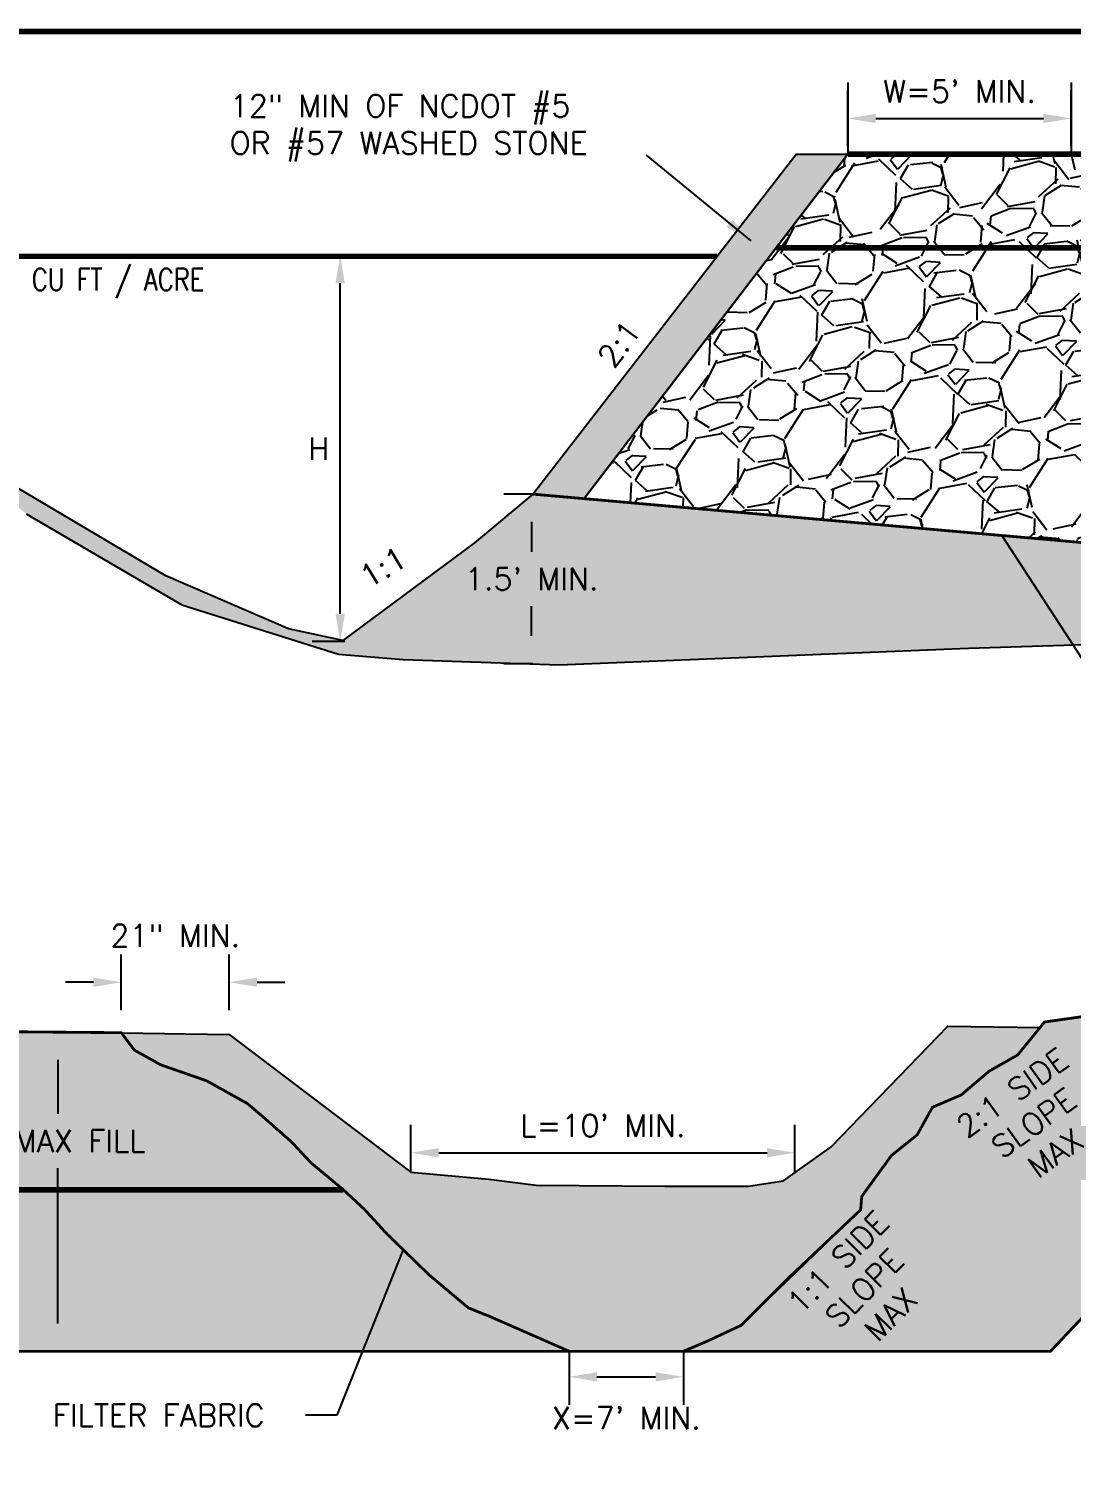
# Model space of a CAD drawing. Header units: feet. Extents: x 0 to 598, y -1 to 8.
# Drawn here: x 4.1 to 7.84, y 2.36 to 7.51 of the extents above; entities that cross this region are included whole.
import ezdxf

# ---------------------------------------------------------------- set-up
doc = ezdxf.new("R2010")
doc.units = ezdxf.units.FT
doc.header["$LTSCALE"] = 0.25
doc.header["$MEASUREMENT"] = 0
doc.linetypes.add('ACAD_ISO02W100', pattern=[15, 12, -3])
doc.layers.get('DEFPOINTS').update_dxf_attribs({"linetype": 'CONTINUOUS'})
doc.layers.add('MECK-DETAIL', color=7, linetype='CONTINUOUS')
doc.styles.add('ROMANS', font='romans.shx', dxfattribs={"height": 0.1})
doc.styles.get("Standard").update_dxf_attribs({"font": 'simplex'})
doc.dimstyles.new('Copy of LAND', dxfattribs={"dimtxt": 0.08, "dimasz": 0.1, "dimexe": 0.1, "dimexo": 0, "dimgap": 0.05000000000000007, "dimtad": 2, "dimtih": 1, "dimtoh": 1, "dimzin": 0, "dimdsep": 46, "dimtxsty": 'Standard', "dimcen": 0, "dimaunit": 1, "dimadec": 0, "dimazin": 0, "dimtfac": 0.09, "dimtofl": 0, "dimtmove": 0, "dimatfit": 3, "dimfxl": 0, "dimtolj": 1, "dimtzin": 0, "dimarcsym": 0})

# ---------------------------------------------------------------- blocks, each defined once
blk = doc.blocks.new('*D26')
at = {"layer": 'DEFPOINTS', "color": 0}
for p in [(5.218066699207156, 6.69556608790087), (5.23478617087892, 6.69556608790087), (5.23478617087892, 5.308574369265296)]:
    blk.add_point(p, dxfattribs=at)
at = {"layer": 'MECK-DETAIL', "color": 0, "lineweight": -2}
for p, q in [((5.23478617087892, 6.69556608790087), (5.118066699207157, 6.69556608790087)), ((5.218066699207156, 5.408574369265295), (5.218066699207156, 6.59556608790087)), ((5.23478617087892, 5.308574369265296), (5.118066699207156, 5.308574369265296))]:
    blk.add_line(p, q, dxfattribs=at)
at = {"layer": 'MECK-DETAIL', "color": 0}
for points in [[(5.20140003254049, 6.59556608790087), (5.234733365873823, 6.59556608790087), (5.218066699207156, 6.69556608790087)], [(5.201400032540489, 5.408574369265295), (5.234733365873822, 5.408574369265295), (5.218066699207156, 5.308574369265296)]]:
    blk.add_solid(points, dxfattribs=at)
at = {"layer": 'MECK-DETAIL', "color": 0, "insert": (5.141400032540488, 6.002070228583084), "char_height": 0.08, "attachment_point": 5}
blk.add_mtext('\\A1;H', dxfattribs=at)
blk = doc.blocks.new('*D29')
at = {"layer": 'DEFPOINTS', "color": 0}
for p in [(7.843716675073892, 7.187651112118866), (7.041963183905864, 7.05947406717029), (7.843716675073892, 7.05947406717029)]:
    blk.add_point(p, dxfattribs=at)
at = {"layer": 'MECK-DETAIL', "color": 0, "lineweight": -2}
for p, q in [((7.041963183905864, 7.087651112118865), (7.041963183905864, 7.287651112118866)), ((7.843716675073892, 7.087651112118865), (7.843716675073892, 7.287651112118866)), ((7.141963183905863, 7.187651112118866), (7.743716675073893, 7.187651112118866))]:
    blk.add_line(p, q, dxfattribs=at)
at = {"layer": 'MECK-DETAIL', "color": 0}
for points in [[(7.141963183905863, 7.204317778785533), (7.141963183905863, 7.170984445452199), (7.041963183905864, 7.187651112118866)], [(7.743716675073893, 7.204317778785533), (7.743716675073893, 7.170984445452199), (7.843716675073892, 7.187651112118866)]]:
    blk.add_solid(points, dxfattribs=at)
at = {"layer": 'MECK-DETAIL', "color": 0, "insert": (7.442839929489878, 7.285270159737913), "char_height": 0.08, "attachment_point": 5}
blk.add_mtext("\\A1;W=5' MIN.", dxfattribs=at)
blk = doc.blocks.new('*D31')
at = {"layer": 'DEFPOINTS', "color": 0}
for p in [(3.940051557686388, 3.906164071600128), (3.923562489162123, 2.760178896828486), (4.203876183619742, 2.760178896828486)]:
    blk.add_point(p, dxfattribs=at)
at = {"layer": 'MECK-DETAIL', "color": 0, "lineweight": -2}
for p, q in [((4.103876183619741, 3.906164071600128), (4.303876183619741, 3.906164071600128)), ((4.203876183619742, 3.806164071600127), (4.203876183619742, 3.612555569269997)), ((4.203876183619742, 2.860178896828486), (4.203876183619742, 3.417317474031902)), ((4.103876183619741, 2.760178896828486), (4.303876183619741, 2.760178896828486))]:
    blk.add_line(p, q, dxfattribs=at)
at = {"layer": 'MECK-DETAIL', "color": 0}
for points in [[(4.187209516953075, 3.806164071600127), (4.220542850286408, 3.806164071600127), (4.203876183619742, 3.906164071600128)], [(4.187209516953075, 2.860178896828486), (4.220542850286408, 2.860178896828486), (4.203876183619742, 2.760178896828486)]]:
    blk.add_solid(points, dxfattribs=at)
at = {"layer": 'MECK-DETAIL', "color": 0, "insert": (4.203876183619741, 3.51493652165095), "char_height": 0.08, "attachment_point": 5}
blk.add_mtext("\\A1;5' MAX FILL", dxfattribs=at)
blk = doc.blocks.new('*D32')
at = {"layer": 'DEFPOINTS', "color": 0}
for p in [(6.851200971689764, 3.473052211184819), (5.472109574450201, 3.403326917919416), (6.851200971689764, 3.402113639700094)]:
    blk.add_point(p, dxfattribs=at)
at = {"layer": 'MECK-DETAIL', "color": 0, "lineweight": -2}
for p, q in [((5.472109574450201, 3.403326917919416), (5.472109574450201, 3.57305221118482)), ((6.851200971689764, 3.402113639700094), (6.851200971689764, 3.57305221118482)), ((5.5721095744502, 3.473052211184819), (6.751200971689764, 3.473052211184819))]:
    blk.add_line(p, q, dxfattribs=at)
at = {"layer": 'MECK-DETAIL', "color": 0}
for points in [[(5.5721095744502, 3.489718877851486), (5.5721095744502, 3.456385544518153), (5.472109574450201, 3.473052211184819)], [(6.751200971689764, 3.489718877851486), (6.751200971689764, 3.456385544518153), (6.851200971689764, 3.473052211184819)]]:
    blk.add_solid(points, dxfattribs=at)
at = {"layer": 'MECK-DETAIL', "color": 0, "insert": (6.161655273069982, 3.570671258803867), "char_height": 0.08, "attachment_point": 5}
blk.add_mtext("\\A1;L=10' MIN.", dxfattribs=at)
blk = doc.blocks.new('*D33')
at = {"layer": 'DEFPOINTS', "color": 0}
for p in [(6.040477513149995, 2.760178896828486), (6.450950416727437, 2.760178896828486), (6.450950416727437, 2.668281781747962)]:
    blk.add_point(p, dxfattribs=at)
at = {"layer": 'MECK-DETAIL', "color": 0, "lineweight": -2}
for p, q in [((6.040477513149995, 2.760178896828486), (6.040477513149995, 2.568281781747962)), ((6.450950416727437, 2.760178896828486), (6.450950416727437, 2.568281781747962)), ((6.140477513149994, 2.668281781747962), (6.350950416727438, 2.668281781747962))]:
    blk.add_line(p, q, dxfattribs=at)
at = {"layer": 'MECK-DETAIL', "color": 0}
for points in [[(6.140477513149994, 2.684948448414629), (6.140477513149994, 2.651615115081296), (6.040477513149995, 2.668281781747962)], [(6.350950416727438, 2.684948448414629), (6.350950416727438, 2.651615115081296), (6.450950416727437, 2.668281781747962)]]:
    blk.add_solid(points, dxfattribs=at)
at = {"layer": 'MECK-DETAIL', "color": 0, "insert": (6.245713964938716, 2.520662734128915), "char_height": 0.08, "attachment_point": 5}
blk.add_mtext("\\A1;X=7' MIN.", dxfattribs=at)
blk = doc.blocks.new('*D34')
at = {"layer": 'DEFPOINTS', "color": 0}
for p in [(4.819595088905999, 4.085283137110123), (4.431971620076638, 3.904166640030171), (4.819595088905999, 3.897672392785969)]:
    blk.add_point(p, dxfattribs=at)
at = {"layer": 'MECK-DETAIL', "color": 0, "lineweight": -2}
for p, q in [((4.431971620076638, 3.985283137110122), (4.431971620076638, 4.185283137110122)), ((4.819595088905999, 3.985283137110122), (4.819595088905999, 4.185283137110122)), ((4.331971620076638, 4.085283137110123), (4.231971620076638, 4.085283137110123)), ((4.919595088905998, 4.085283137110123), (5.019595088905999, 4.085283137110123))]:
    blk.add_line(p, q, dxfattribs=at)
at = {"layer": 'MECK-DETAIL', "color": 0}
for points in [[(4.331971620076638, 4.101949803776789), (4.331971620076638, 4.068616470443456), (4.431971620076638, 4.085283137110123)], [(4.919595088905998, 4.101949803776789), (4.919595088905998, 4.068616470443456), (4.819595088905999, 4.085283137110123)]]:
    blk.add_solid(points, dxfattribs=at)
at = {"layer": 'MECK-DETAIL', "color": 0, "insert": (4.625783354491318, 4.25290218472917), "char_height": 0.08, "attachment_point": 5}
blk.add_mtext('\\A1;21" MIN.', dxfattribs=at)
blk = doc.blocks.new('*D35')
at = {"layer": 'DEFPOINTS', "color": 0}
for p in [(5.909750735371745, 5.838437914416959), (5.905747074148394, 5.22936177576536), (5.909750735371745, 5.22936177576536)]:
    blk.add_point(p, dxfattribs=at)
at = {"layer": 'MECK-DETAIL', "color": 0, "lineweight": -2}
for p, q in [((5.909750735371745, 5.838437914416959), (5.805747074148394, 5.838437914416959)), ((5.905747074148394, 5.738437914416959), (5.905747074148394, 5.631518892710207)), ((5.905747074148394, 5.32936177576536), (5.905747074148394, 5.436280797472112)), ((5.909750735371745, 5.22936177576536), (5.805747074148394, 5.22936177576536))]:
    blk.add_line(p, q, dxfattribs=at)
at = {"layer": 'MECK-DETAIL', "color": 0}
for points in [[(5.889080407481727, 5.738437914416959), (5.922413740815061, 5.738437914416959), (5.905747074148394, 5.838437914416959)], [(5.889080407481727, 5.32936177576536), (5.922413740815061, 5.32936177576536), (5.905747074148394, 5.22936177576536)]]:
    blk.add_solid(points, dxfattribs=at)
at = {"layer": 'MECK-DETAIL', "color": 0, "insert": (5.905747074148393, 5.533899845091161), "char_height": 0.08, "attachment_point": 5}
blk.add_mtext("\\A1;1.5' MIN.", dxfattribs=at)

msp = doc.modelspace()

# ---------------------------------------------------------------- hatches: boundary and pattern name
at = {"layer": 'MECK-DETAIL'}
h = msp.add_hatch(dxfattribs=at)
h.set_pattern_fill('GRAVEL', color=8, scale=0.1, style=0)
h.set_pattern_definition([(228.0128, (-572.789289119365, -0.3709499792192336), (-0.7999998232158162, -0.9000001341607247), [0.0134536, -1.3319088]), (184.9697, (-572.798289119365, -0.3809499792192335), (1.200000105151764, 0.0999991307007052), [0.0230868, -2.2855925]), (132.5104, (-572.821289119365, -0.3829499792192335), (0.9999990718346812, -1.10000086738712), [0.0162788, -1.6116032]), (267.2737, (-572.860289119365, -0.4079499792192335), (0.09999960177271905, 2.000000029497347), [0.0210238, -2.0813558]), (292.8337, (-572.861289119365, -0.4289499792192335), (-0.500000990543714, 1.199999641177778), [0.0206155, -2.0409373]), (357.2737, (-572.853289119365, -0.4479499792192335), (-2.000000029497347, 0.09999960177271916), [0.0210238, -2.0813558]), (37.6942, (-572.832289119365, -0.4489499792192335), (-1.300000734561798, -0.999999040516053), [0.0278029, -2.7524849]), (72.2553, (-572.8102891193649, -0.4319499792192335), (0.7000010762705409, 2.199999623123919), [0.0262488, -2.5986321]), (121.4296, (-572.802289119365, -0.4069499792192335), (-0.8000008234176366, 1.299999503649257), [0.021095, -2.0884073]), (175.2364, (-572.813289119365, -0.3889499792192335), (1.100000094631959, -0.09999915326612606), [0.0240832, -1.1800763]), (222.3974, (-572.837289119365, -0.3869499792192335), (-1.200000735107324, -1.099999208201412), [0.0311448, -3.0833375]), (138.8141, (-572.761289119365, -0.4089499792192335), (-0.7000002946805716, 0.5999997313342756), [0.0106301, -1.0523844]), (171.4692, (-572.769289119365, -0.4019499792192335), (1.299999828481513, -0.2000007910039791), [0.02022369999999999, -2.002151099999999]), (225, (-572.789289119365, -0.3989499792192335), (-1.110223024625157e-17, -0.1000000309448952), [0.0141421, -0.1272792]), (203.1986, (-572.7962891193649, -0.3869499792192335), (0.4999999730667075, 0.2000001325264854), [0.007615800000000001, -0.7539615]), (291.8014, (-572.803289119365, -0.3899499792192335), (-0.09999999105006488, 0.300000027301077), [0.0107703, -0.5277462]), (30.9638, (-572.799289119365, -0.3999499792192335), (0.2999998022287998, 0.2000002483540733), [0.0174929, -0.5656022999999998]), (161.5651, (-572.784289119365, -0.3909499792192335), (0.2000000434592962, -0.09999984032227077), [0.0126491, -0.3035787]), (16.38950000000001, (-572.861289119365, -0.3899499792192335), (1.000000219841196, 0.2999992709817971), [0.01772, -1.7542845]), (70.3462, (-572.8442891193649, -0.3849499792192335), (-0.3999995247371746, -1.100000213560622), [0.0148661, -1.4717408]), (293.1986, (-572.784289119365, -0.3709499792192336), (-0.2000001325264854, 0.4999999730667075), [0.0152315, -0.7463458000000001]), (343.6105, (-572.778289119365, -0.3849499792192335), (-1.000000219841196, 0.2999992709817974), [0.01771999999999999, -1.7542845]), (339.444, (-572.861289119365, -0.4519499792192335), (-0.5000001844542423, 0.1999995996421584), [0.017088, -0.8373124000000001]), (294.7751, (-572.845289119365, -0.4579499792192335), (-0.499999218924517, 1.100000342183912), [0.0143178, -1.4174643]), (66.80140000000002, (-572.783289119365, -0.4709499792192335), (0.2000001325264855, 0.4999999730667075), [0.0152315, -0.7463458000000001]), (17.35400000000001, (-572.777289119365, -0.4569499792192335), (-1.300000201909683, -0.3999994502259119), [0.0167631, -1.6595424]), (69.444, (-572.832289119365, -0.4709499792192335), (-0.1999995996421587, -0.5000001844542422), [0.008544000000000001, -0.8458564]), (101.3099, (-572.789289119365, -0.4709499792192335), (-0.09999976321616054, 0.4000000752230952), [0.005098999999999999, -0.5048028999999998]), (165.9638, (-572.790289119365, -0.4659499792192335), (0.300000054598974, -0.09999980573612458), [0.0206155, -0.391695]), (186.009, (-572.8102891193649, -0.4609499792192335), (0.9999999750906041, 0.09999993174818415), [0.019105, -1.8913923]), (303.6901, (-572.799289119365, -0.4089499792192335), (-0.1000001334507191, 0.199999955777116), [0.0144222, -0.3461329]), (353.1572, (-572.7912891193649, -0.4209499792192335), (1.699999936547855, -0.2000007997924761), [0.0251794, -2.4927563]), (60.94540000000001, (-572.766289119365, -0.4239499792192336), (-0.400000002719928, -0.7000000384569687), [0.0102956, -1.0192674]), (90, (-572.761289119365, -0.4149499792192335), (-0.09999999999999999, 0.1), [0.006, -0.094]), (120.2564, (-572.812289119365, -0.4579499792192335), (0.3999994886802694, -0.7000002455854735), [0.0138924, -1.375352]), (48.01279999999999, (-572.819289119365, -0.4459499792192335), (0.7999998232158161, 0.9000001341607249), [0.0269072, -1.3184552]), (0, (-572.801289119365, -0.4259499792192335), (0.1, 0.1), [0.026, -0.074]), (325.3048, (-572.775289119365, -0.4259499792192335), (-0.9999994258987526, 0.7000008609594458), [0.0158114, -1.5653274]), (254.0546, (-572.7622891193649, -0.4349499792192335), (-0.09999998892963811, -0.4000000126652151), [0.0145602, -0.7134508]), (207.646, (-572.766289119365, -0.4489499792192335), (-1.899999580717959, -1.000000771316918), [0.0237065, -2.3469474]), (175.4261, (-572.787289119365, -0.4599499792192335), (-1.300000055831213, 0.0999994801161084), [0.0250799, -2.482907399999999])])
h.paths.add_polyline_path([(7.041963183905864, 7.05947406717029), (6.856049364709179, 7.05947406717029), (5.909750735371745, 5.838437914416962), (6.094395362626983, 5.822148123724606)])
h = msp.add_hatch(dxfattribs=at)
h.set_pattern_fill('GRAVEL', color=8, scale=0.4, angle=15, style=0)
h.set_pattern_definition([(243.0128, (-572.6866300994348, -0.01003976371408022), (-2.159213259820906, -4.305554254305493), [0.0538144, -5.3276352]), (199.9697, (-572.7110506673771, -0.05799428238933368), (4.532917654386591, 1.628698497154285), [0.0923472, -9.14237]), (147.5104, (-572.7978452910348, -0.08953304114907812), (5.002504415437179, -3.214801767495745), [0.06511520000000001, -6.446412800000001]), (282.2737, (-572.9226478154256, -0.2265013948139782), (-1.684183599474501, 7.830933930047332), [0.08409519999999998, -8.325423199999998]), (307.8337, (-572.9047707189422, -0.3086744404026701), (-3.174186524757158, 4.118803464113567), [0.08246200000000001, -8.163749200000002]), (12.27370000000003, (-572.8541908450732, -0.3738025937573586), (-7.830933930047332, -1.6841835994745), [0.08409520000000001, -8.325423200000001]), (52.6942, (-572.7720177994845, -0.3559254972739031), (-3.987541947752793, -5.209559393002416), [0.1112116, -11.0099396]), (87.2553, (-572.704616021838, -0.2674664651172246), (0.4269892652680847, 9.224840255730754), [0.1049952, -10.3945284]), (136.4296, (-572.699588299907, -0.1625916730450371), (-4.436824346239469, 4.194590582158416), [0.08438000000000001, -8.3536292]), (190.2364, (-572.7607240075112, -0.1044330515367351), (4.353600742739308, 0.7524368374341439), [0.09633280000000001, -4.7203052]), (237.3974, (-572.8555234391956, -0.1215522732562646), (-3.497643827703251, -5.49240275392828), [0.1245792, -12.33335]), (153.8141, (-572.5391059120348, -0.1278727562585363), (-3.325758882270514, 1.593527313686282), [0.04252039999999999, -4.209537599999998]), (186.4692, (-572.5772624717389, -0.1091090425657231), (5.229869688996204, 0.5731151397281607), [0.0808948, -8.008604400000001]), (240, (-572.6576423663832, -0.1182234562584559), (0.1035276500775212, -0.3863704500775213), [0.0565684, -0.5091168]), (218.1986, (-572.6971116036842, -0.07910594985945119), (1.724796175232355, 1.29037923539592), [0.0304632, -3.015846]), (306.8014, (-572.7210516982791, -0.0979439930377905), (-0.696953178322913, 1.05558348825479), [0.0430812, -2.1109848]), (45.96380000000001, (-572.6952441232544, -0.132439921367713), (0.9520547342205692, 1.08332426997292), [0.06997160000000001, -2.2624092]), (176.5651, (-572.6466060593008, -0.08213744891515518), (0.8762682816755398, -0.1793144324938664), [0.05059640000000001, -1.2143148]), (31.38949999999999, (-572.9451464899782, -0.1579900115015753), (3.553122055169584, 2.194384582843278), [0.07088, -7.017138]), (85.3462, (-572.8846399146926, -0.1210717999088226), (-0.4066754662426433, -4.664184440942535), [0.0594644, -5.8869632]), (308.1986, (-572.667311582909, -0.004863382812029804), (-1.29037923539592, 1.724796175232355), [0.06092599999999999, -2.985383199999999]), (358.6105, (-572.6296354965523, -0.05274357200175711), (-4.174286253945272, 0.1238317668304065), [0.07088, -7.017138]), (354.444, (-572.8809593667928, -0.3975396164212643), (-2.138907186855682, 0.255100833001214), [0.06835199999999998, -3.349249599999999]), (309.7751, (-572.8129284568278, -0.4041574173656406), (-3.070652787440156, 3.732437676192812), [0.05727119999999999, -5.669857199999998]), (81.8014, (-572.5599202615628, -0.3901984371472471), (0.2551031107526294, 2.138906921799416), [0.06092600000000001, -2.9853832]), (32.354, (-572.5512319082576, -0.3298949337925987), (-4.608705173826252, -2.891338441463942), [0.0670524, -6.638169599999999]), (84.44400000000002, (-572.7492417235154, -0.4409269699873412), (-0.2551008330012151, -2.138907186855682), [0.034176, -3.3834256]), (116.3099, (-572.5831024813938, -0.3964100942297076), (-0.8004799656938362, 1.441954239797892), [0.020396, -2.0192116]), (180.9638, (-572.592142565601, -0.3781268538843363), (1.262638619425364, -0.07578666928960759), [0.08246199999999998, -1.56678]), (201.009, (-572.6745930126061, -0.3795138609667565), (3.760175661532229, 1.42164622143284), [0.07641999999999997, -7.565569199999999]), (318.6901, (-572.6859266376307, -0.1672132511141194), (-0.5934260364287299, 0.6692127339677927), [0.0576888, -1.3845316]), (8.157199999999962, (-572.6425936970245, -0.2052954813327141), (6.775351437693518, 0.9872256898145586), [0.1007176, -9.971025199999996]), (75.94539999999999, (-572.5428952858545, -0.1910046867379308), (-0.8207879664708623, -3.118702937175618), [0.0411824, -4.077069600000001]), (105, (-572.5328942549523, -0.1510549760894739), (-0.4898979485566356, 0.2828427124746191), [0.024, -0.376]), (135.2564, (-572.6854262477576, -0.3699933034121079), (2.270172927010625, -2.290483319671901), [0.0555696, -5.501408000000001]), (63.01280000000001, (-572.7248954850587, -0.3308757970131032), (2.159213259820906, 4.305554254305494), [0.1076288, -5.273820799999998]), (15, (-572.676054349174, -0.2349667596625963), (0.2828427124746191, 0.4898979485566357), [0.104, -0.296]), (340.3048, (-572.57559806324, -0.2080495789719341), (-4.588395304617251, 1.669320054044511), [0.06324559999999997, -6.261309599999999]), (269.0545999999999, (-572.5160524346493, -0.2293643183730095), (0.02774019753299523, -1.649008977577269), [0.0582408, -2.853803199999999]), (222.646, (-572.5170133813442, -0.2875972693668376), (-6.305757680879397, -5.830730594002446), [0.09482599999999998, -9.387789599999996]), (190.4261, (-572.5867631127679, -0.3518388055121684), (-5.126341592235998, -0.9594907704953164), [0.1003196, -9.9316296])])
h.paths.add_polyline_path([(10.09381116339318, 5.469310095049616), (10.09412502693021, 5.472867735346825), (10.09808135126468, 5.484728971503825), (10.09412502693021, 5.52822014525638), (9.94576272434199, 5.569734459060983), (9.91213392081693, 5.547988872184709), (9.834985549613181, 5.557873222903983), (9.838941873947647, 5.599387536708591), (9.80926939475705, 5.601364422146313), (9.781575077733692, 5.631017499793921), (9.70442670652983, 5.648809341284527), (9.67673238950647, 5.631017499793922), (9.621343802142066, 5.638924990565251), (9.523338295916906, 5.718007621682172), (9.45035823334024, 5.793454900265041), (9.309431252974608, 5.770820714141197), (9.281749166711961, 5.755731273718488), (9.29181536292299, 5.725552341893509), (9.254067033767114, 5.702918155769665), (9.188636665030918, 5.697888333798835), (9.135789041558608, 5.705433079499969), (9.150888335875038, 5.753216349988184), (9.140822139664126, 5.773335637871503), (9.160954578768383, 5.790940002024515), (9.125722798665267, 5.79848472223587), (9.108106955295966, 5.836208374272202), (9.082941418086195, 5.836208374272202), (9.043149664917452, 5.846268018213864), (9.014786764093298, 5.858465897905544), (8.989828916405147, 5.872149373000314), (8.982279269246874, 5.863872382366877), (8.921881951933898, 5.863872382366877), (8.838835693146168, 5.865265424375968), (8.825679549277083, 5.93066524313241), (8.80304526604232, 5.981804931483618), (8.753272885305705, 5.99901542754411), (8.753272885305705, 6.022311710723562), (8.707974908991561, 6.044945896847407), (8.720557700937661, 6.065065184730724), (8.707974908991558, 6.14554228528444), (8.67274317557076, 6.175721217109419), (8.639109616622136, 6.245816695971496), (8.598285126585326, 6.258752331464471), (8.554465136679818, 6.27883250378698), (8.505354664176139, 6.287493090131284), (8.516775160390239, 6.338851888638033), (8.476803353617242, 6.373091087642536), (8.465772514502985, 6.398770486895912), (8.456817403548483, 6.413036811317862), (8.445396907334269, 6.458689085153787), (8.416845596775488, 6.487221733997682), (8.348322432761393, 6.50148805841963), (8.351177568485468, 6.62988505468651), (8.30835057930608, 6.658417703530404), (8.259813365360744, 6.749722225712479), (8.205565879967253, 6.778254900046156), (8.150632118183806, 6.779170212583976), (8.108491405394377, 6.798227774628709), (8.074229823387213, 6.823907148392305), (8.065664416214986, 6.892385546401302), (8.0459740584256, 6.932706326710943), (8.00570665937312, 6.975130268832253), (7.888646281413683, 7.009369467836753), (7.857239835130826, 7.003662943165929), (7.843716675073894, 7.05947406717029), (7.041963183905864, 7.059474067170291), (6.094395362626984, 5.822148123724606)])
h = msp.add_hatch(color=8, dxfattribs=at)
h.set_gradient(color1=(128, 128, 128), color2=(255, 255, 250), rotation=270, tint=1)
h.paths.add_polyline_path([(6.004222392014403, 5.224773328521968), (7.475280925409768, 5.285465414177433), (10.26219449293331, 5.373131805439392), (10.34317020529591, 5.447311043898101), (5.909750735371744, 5.838437914416959), (5.700563552348626, 5.663105182872616), (5.228205315817604, 5.31243969429414), (5.032486534521704, 5.355032965029137), (4.592352151224651, 5.545237020942111), (3.967837181963197, 5.913757361749275), (3.878620737776258, 5.979140000393458), (3.581232637168908, 6.050466524547044), (3.408747539750263, 6.151512425268027), (3.039986321139165, 6.294165473575205), (2.802075849989706, 6.341716481181), (2.522531028883233, 6.555696053641756), (2.296516092961837, 6.692405216439541), (2.051337795657101, 6.706765292275177), (2.303583278621545, 6.642404284044411), (2.523627175805929, 6.513682216603325), (2.668534148428536, 6.358143064523562), (2.82954189060013, 6.304508895246222), (3.03348501823552, 6.261601539432525), (3.613112862043748, 6.020247675725368), (3.763386757849386, 5.93443298958776), (3.876092144691939, 5.93443298958776), (4.090769118693292, 5.768166998554576), (4.648929269769606, 5.440998448709811), (5.212456390711281, 5.264005618723202), (5.444140517663085, 5.245004032237047)])
h = msp.add_hatch(color=8, dxfattribs=at)
h.set_gradient(color1=(128, 128, 128), color2=(255, 255, 250), rotation=270, tint=1)
h.paths.add_polyline_path([(3.024798843818189, 3.986303681599055), (3.043211983428705, 3.957064728316707), (3.03621466533582, 3.87082070925515), (3.045544408536784, 3.842849673893885), (3.068868830692281, 3.824202330257724), (3.122515035864467, 3.791569449033909), (3.250799400487722, 3.672692568655557), (3.365089128925206, 3.640059687431746), (3.392486784080234, 3.595435852494285), (3.503927186832811, 3.425453729962205), (3.600704352810567, 3.234956527451723), (3.638828699995088, 3.14117330184945), (3.738538504774169, 3.026874976361758), (3.779595490759903, 2.886200128004842), (3.785460811130974, 2.845169968048038), (3.855844185129058, 2.760178896828486), (7.769740122855183, 2.760178896828486), (8.053661258141346, 3.061791272413495), (8.101595981381706, 3.223925948106392), (8.212214586634218, 3.319732782017903), (8.278585758339545, 3.419224524782963), (8.455575578066032, 3.758233352326795), (8.477699273455414, 3.927737786005733), (8.219589166020228, 4.012489992891693), (8.068410374144719, 4.005120234905652), (7.954104479199145, 3.971956314014958), (7.747616384697267, 3.942477301977815), (7.651746938216661, 3.824561174201162), (7.548502869581398, 3.765603110312836), (7.44894613340773, 3.680850903426877), (7.345702107541115, 3.636632355510633), (7.290392762146212, 3.537140632652592), (7.198210605358554, 3.463443052792188), (7.091279247030457, 3.316047912978392), (7.087592000105928, 3.268144496022637), (6.822107313284846, 3.017572744404271), (6.658582612448072, 2.853346477928662), (6.535600477595608, 2.795885899716649), (6.450950416727437, 2.760178896828486), (6.040477513149995, 2.760178896828486), (5.75621196280963, 2.884702502979388), (5.678784610241223, 2.915653201194858), (5.536599914063345, 3.035235447014676), (5.387376371539972, 3.180140975086859), (5.303919296331969, 3.271073634859954), (5.229578249929773, 3.340059541586621), (5.11275658114414, 3.437347338347803), (5.043725591155521, 3.51163981959541), (4.939294139538902, 3.60362102192863), (4.884408031617795, 3.650032268382426), (4.739316357762846, 3.731105817219132), (4.57394302954458, 3.788792758156143), (4.478775372039991, 3.841802385476027), (4.431971620076638, 3.904166640030171), (3.66864179399488, 3.910851118757976), (3.556831357832607, 3.981422121956201)])
h = msp.add_hatch(dxfattribs=at)
h.set_pattern_fill('GRAVEL', color=8, scale=0.1, angle=15, style=0)
h.set_pattern_definition([(243.0128, (-572.8176243643824, -0.3557224253429452), (-0.5398033149552265, -1.076388563576373), [0.0134536, -1.3319088]), (199.9697, (-572.823729506368, -0.3677110550117586), (1.133229413596648, 0.4071746242885712), [0.0230868, -2.2855925]), (147.5104, (-572.8454281622825, -0.3755957447016947), (1.250626103859295, -0.8037004418739362), [0.0162788, -1.6116032]), (282.2737, (-572.8766287933802, -0.4098378331179197), (-0.4210458998686252, 1.957733482511833), [0.0210238, -2.081355799999999]), (307.8337, (-572.8721595192593, -0.4303810945150927), (-0.7935466311892896, 1.029700866028392), [0.0206155, -2.0409373]), (12.27370000000003, (-572.859514550792, -0.4466631328537648), (-1.957733482511833, -0.4210458998686251), [0.0210238, -2.0813558]), (52.6942, (-572.8389712893949, -0.442193858732901), (-0.9968854869381983, -1.302389848250604), [0.0278029, -2.7524849]), (87.2553, (-572.8221208449833, -0.4200791006937313), (0.1067473163170212, 2.306210063932689), [0.0262488, -2.5986321]), (136.4296, (-572.8208639145005, -0.3938604026756845), (-1.109206086559867, 1.048647645539604), [0.021095, -2.0884073]), (190.2364, (-572.8361478414015, -0.3793207472986089), (1.088400185684827, 0.188109209358536), [0.0240832, -1.1800763]), (237.3974, (-572.8598476993227, -0.3836005527284913), (-0.8744109569258127, -1.37310068848207), [0.03114479999999999, -3.083337499999999]), (153.8141, (-572.7807433175325, -0.3851806734790593), (-0.8314397205676286, 0.3983818284215705), [0.0106301, -1.0523844]), (186.4692, (-572.7902824574585, -0.3804897450558559), (1.307467422249051, 0.1432787849320402), [0.0202237, -2.0021511]), (240, (-572.8103774311196, -0.3827683484790391), (0.0258819125193803, -0.09659261251938032), [0.0141421, -0.1272792]), (218.1986, (-572.8202447404448, -0.3729889718792879), (0.4311990438080888, 0.32259480884898), [0.007615800000000001, -0.7539615]), (306.8014, (-572.8262297640936, -0.3776984826738728), (-0.1742382945807283, 0.2638958720636975), [0.0107703, -0.5277462]), (45.96380000000001, (-572.8197778703374, -0.3863224647563534), (0.2380136835551423, 0.2708310674932301), [0.0174929, -0.5656023]), (176.5651, (-572.807618354349, -0.3737468466432139), (0.219067070418885, -0.04482860812346659), [0.0126491, -0.3035787]), (31.38949999999999, (-572.8822534620183, -0.392709987289819), (0.888280513792396, 0.5485961457108195), [0.01772, -1.7542845]), (85.3462, (-572.8671268181969, -0.3834804343916308), (-0.1016688665606608, -1.166046110235634), [0.0148661, -1.4717408]), (308.1986, (-572.812794735251, -0.3544283301174326), (-0.32259480884898, 0.4311990438080888), [0.0152315, -0.7463457999999998]), (358.6105, (-572.8033757136618, -0.3663983774148644), (-1.043571563486318, 0.03095794170760163), [0.01772, -1.7542845]), (354.444, (-572.8662066812219, -0.4525973885197412), (-0.5347267967139204, 0.0637752082503035), [0.017088, -0.8373123999999998]), (309.7751, (-572.8491989537307, -0.4542518387558353), (-0.7676631968600389, 0.9331094190482031), [0.0143178, -1.4174643]), (81.8014, (-572.7859469049145, -0.4507620937012369), (0.06377577768815734, 0.534726730449854), [0.0152315, -0.7463458000000001]), (32.354, (-572.7837748165881, -0.4356862178625748), (-1.152176293456563, -0.7228346103659855), [0.0167631, -1.6595424]), (84.44400000000002, (-572.8332772704026, -0.4634442269112604), (-0.06377520825030378, -0.5347267967139204), [0.008544000000000001, -0.8458564]), (116.3099, (-572.7917424598721, -0.452315007971852), (-0.200119991423459, 0.3604885599494729), [0.005099, -0.5048028999999999]), (180.9638, (-572.794002480924, -0.4477441978855092), (0.3156596548563409, -0.0189466673224019), [0.02061549999999999, -0.3916949999999999]), (201.009, (-572.8146150926752, -0.4480909496561143), (0.9400439153830572, 0.3554115553582099), [0.01910499999999999, -1.8913923]), (318.6901, (-572.8174484989314, -0.395015797192955), (-0.1483565091071825, 0.1673031834919482), [0.0144222, -0.3461329]), (8.157199999999962, (-572.8066152637799, -0.4045363547476037), (1.69383785942338, 0.2468064224536397), [0.0251794, -2.492756299999999]), (75.94539999999999, (-572.7816906609874, -0.4009636560989078), (-0.2051969916177156, -0.7796757342939045), [0.0102956, -1.0192674]), (105, (-572.7791904032619, -0.3909762284367936), (-0.1224744871391589, 0.07071067811865477), [0.006, -0.094]), (135.2564, (-572.8173234014631, -0.4457108102674521), (0.5675432317526563, -0.5726208299179754), [0.0138924, -1.375352]), (63.01280000000001, (-572.8271907107884, -0.4359314336677009), (0.5398033149552264, 1.076388563576373), [0.02690719999999999, -1.318455199999999]), (15, (-572.8149804268172, -0.4119541743300742), (0.07071067811865477, 0.1224744871391589), [0.026, -0.074]), (340.3048, (-572.7898663553337, -0.4052248791574087), (-1.147098826154313, 0.4173300135111278), [0.01581139999999999, -1.5653274]), (269.0545999999999, (-572.774979948186, -0.4105535640076775), (0.006935049383248806, -0.4122522443943173), [0.0145602, -0.7134507999999998]), (222.646, (-572.7752201848598, -0.4251118017561346), (-1.576439420219849, -1.457682648500612), [0.02370649999999999, -2.346947399999999]), (190.4261, (-572.7926576177157, -0.4411721857924673), (-1.281585398059, -0.2398726926238291), [0.0250799, -2.4829074])])
h.paths.add_polyline_path([(5.921667791541836, 3.356292920157366), (5.752204678898806, 3.378144856067326), (5.472109574450201, 3.403326917919415), (4.819595088905999, 3.897672392785968), (4.431971620076524, 3.904166640030172), (4.478775372039991, 3.841802385476021), (4.57394302954458, 3.788792758156095), (4.739316357762846, 3.731105817219132), (4.884408031618023, 3.650032268382371), (4.939294139539356, 3.603621021930179), (5.04372559115609, 3.511639819595306), (5.112756581144254, 3.437347338347811), (5.229578249930114, 3.340059541587103), (5.303919296331742, 3.271073634859894), (5.387376371540768, 3.180140975086662), (5.536599914062663, 3.035235447015046), (5.678784610241223, 2.915653201194768), (5.756211962809289, 2.884702502979503), (6.040477513149995, 2.760178896828486), (6.450950416727437, 2.760178896828486), (6.53560047759504, 2.795885899716757), (6.658582612448186, 2.853346477928701), (6.822107313282004, 3.017572744402519), (7.087592000105815, 3.268144496022578), (7.091279247030457, 3.316047912978335), (7.198210605358668, 3.46344305279233), (7.290392762146212, 3.537140632652557), (7.345702107541001, 3.636632355510634), (7.448946133407958, 3.680850903426919), (7.548502869581512, 3.765603110313061), (7.651746938216661, 3.824561174201164), (7.731870911453598, 3.923110910462643), (7.400338105039054, 3.927577773378562), (6.981070449929916, 3.494846476457581), (6.809982688750551, 3.372681872089813), (6.684251990893813, 3.353561438122136), (6.38359154835473, 3.353561438122136)])

# ---------------------------------------------------------------- linework, layer by layer
at = {"layer": 'MECK-DETAIL', "color": 7, "const_width": 0.01999999999999966}
msp.add_lwpolyline([(0.2444177726496264, 7.499936424680596), (10.26890053766317, 7.499999999999813, -0.4142154199045546), (10.499248677737, 7.269653320790367), (10.49924867773711, 0.2303466792140214, -0.4142135623730976), (10.26890199852301, -5.81756864903582e-14), (0.230346679214108, -1.332267629550188e-15, -0.4142135623730929), (0, 0.2303466792140783), (0, 7.244746646687544, -0.4015688110755392), (0.2444177726496264, 7.499999999999842, -0.650938037651994)], format="xyb", dxfattribs=at)
at = {"layer": 'MECK-DETAIL'}
for points in [[(7.041963183905864, 7.316634602751575), (7.041963183905864, 7.05947406717029)], [(7.843716675073892, 7.316634602751575), (7.843716675073892, 7.05947406717029)], [(10.09381116339318, 5.469310095049616), (6.094395362626983, 5.822148123724606), (7.041963183905864, 7.05947406717029), (7.843716675073892, 7.05947406717029), (7.857239835130827, 7.00366294316593)], [(4.090769118693288, 5.768166998554575), (4.64892926976961, 5.440998448709811), (5.212456390711282, 5.264005618723202), (5.444140517663072, 5.24500403223705), (6.004222392014412, 5.224773328521968), (7.475280925409834, 5.285465414177436), (10.2621944929333, 5.373131805439391), (10.34317020529591, 5.447311043898102), (5.909750735371745, 5.838437914416959), (5.700563552348626, 5.663105182872615), (5.228205315817604, 5.31243969429414), (5.032486534521695, 5.355032965029137), (4.592352151224645, 5.545237020942109), (3.967837181963205, 5.913757361749264)]]:
    msp.add_lwpolyline(points, dxfattribs=at)
for points in [[(5.909750735371745, 5.838437914416959), (6.856049364709179, 7.05947406717029), (7.041963183905864, 7.05947406717029), (6.094395362626983, 5.822148123724606)], [(4.431971620076638, 3.904166640030171), (4.819595088905999, 3.897672392785969), (5.472109574450201, 3.403326917919416), (5.75220467889892, 3.378144856067292), (5.92166779154195, 3.356292920157367), (6.383591548354843, 3.353561438122136), (6.684251990893813, 3.353561438122136), (6.809982688750551, 3.372681872089808), (6.981070449929916, 3.494846476457654), (7.400338105039168, 3.927577773378564), (7.731870911453711, 3.923110910462644), (7.651746938216661, 3.824561174201162), (7.548502869581398, 3.765603110312836), (7.44894613340773, 3.680850903426877), (7.345702107541115, 3.636632355510633), (7.290392762146212, 3.537140632652592), (7.198210605358554, 3.463443052792188), (7.091279247030457, 3.316047912978392), (7.087592000105928, 3.268144496022637), (6.658582612448072, 2.853346477928662), (6.535600477595608, 2.795885899716649), (6.450950416727437, 2.760178896828486), (6.040477513149995, 2.760178896828486), (5.75621196280963, 2.884702502979388), (5.678784610241223, 2.915653201194858), (5.536599914063345, 3.035235447014676), (5.387376371539972, 3.180140975086859), (5.303919296331969, 3.271073634859954), (5.229578249929773, 3.340059541586621), (5.11275658114414, 3.437347338347803), (5.043725591155521, 3.51163981959541), (4.939294139538902, 3.60362102192863), (4.884408031617795, 3.650032268382426), (4.739316357762846, 3.731105817219132), (4.57394302954458, 3.788792758156143), (4.478775372039991, 3.841802385476027)]]:
    msp.add_lwpolyline(points, close=True, dxfattribs=at)
at = {"layer": 'MECK-DETAIL', "linetype": 'ACAD_ISO02W100', "ltscale": 0.02, "const_width": 0.02}
for points in [[(7.041963183905864, 7.05947406717029), (10.30422442864142, 7.05947406717029)], [(6.784531434295445, 6.723321893883478), (9.100594887383636, 6.723321893883478)], [(2.066711991662032, 3.340059541586621), (5.229578249929773, 3.340059541586621)]]:
    msp.add_lwpolyline(points, dxfattribs=at)
at = {"layer": 'MECK-DETAIL'}
for points, const_width in [([(2.296516092961838, 6.692405216439541), (6.571572324831436, 6.692405216439541)], 0.02), ([(5.909750735371745, 5.838437914416959), (10.34317020529591, 5.447311043898102)], 0.01), ([(7.954104479199145, 3.971956314014958), (7.747616384697267, 3.942477301977815), (7.651746938216661, 3.824561174201162), (7.548502869581398, 3.765603110312836), (7.44894613340773, 3.680850903426877), (7.345702107541115, 3.636632355510633), (7.290392762146212, 3.537140632652592), (7.198210605358554, 3.463443052792188), (7.091279247030457, 3.316047912978392), (7.087592000105928, 3.268144496022637), (6.822107313284846, 3.017572744404271), (6.658582612448072, 2.853346477928662), (6.535600477595608, 2.795885899716649), (6.450950416727437, 2.760178896828486), (6.040477513149995, 2.760178896828486), (5.75621196280963, 2.884702502979388), (5.678784610241223, 2.915653201194858), (5.536599914063345, 3.035235447014676), (5.387376371539972, 3.180140975086859), (5.303919296331969, 3.271073634859954), (5.229578249929773, 3.340059541586621), (5.11275658114414, 3.437347338347803), (5.043725591155521, 3.51163981959541), (4.939294139538902, 3.60362102192863), (4.884408031617795, 3.650032268382426), (4.739316357762846, 3.731105817219132), (4.57394302954458, 3.788792758156143), (4.478775372039991, 3.841802385476027), (4.431971620076638, 3.904166640030171), (3.66864179399488, 3.910851118757976)], 0.01), ([(3.855844185129058, 2.760178896828486), (7.769740122855183, 2.760178896828486), (8.053661258141346, 3.061791272413495)], 0.01)]:
    msp.add_lwpolyline(points, dxfattribs=dict(at, const_width=const_width))

# ---------------------------------------------------------------- texts
at = {"layer": 'MECK-DETAIL', "char_height": 0.08, "width": 1.500467048609607, "attachment_point": 1, "style": 'ROMANS'}
for s, insert in [('12" MIN OF NCDOT #5 OR #57 WASHED STONE', (4.821293597467502, 7.272734418580724)), ('{\\W0.8;3600 CU FT / ACRE}', (3.847025670638914, 6.649311095606111))]:
    msp.add_mtext(s, dxfattribs=dict(at, insert=insert))
at = {"layer": 'MECK-DETAIL', "char_height": 0.08, "width": 0.187902684560072, "attachment_point": 1, "style": 'ROMANS'}
for s, insert, rotation in [('2:1', (6.136180556726799, 6.333652508267971), 53.112128104028734), ('1:1', (5.278175063883964, 5.566424036015318), 30.90807186509717)]:
    msp.add_mtext(s, dxfattribs=dict(at, insert=insert, rotation=rotation))
at = {"layer": 'MECK-DETAIL', "color": 1, "char_height": 0.08, "width": 0.5265563445907446, "attachment_point": 2, "style": 'ROMANS'}
for s, insert, rotation in [('{\\C256;2:1 SIDE SLOPE MAX}', (7.608893934049092, 3.721094437754382), 35.565949465080884), ('{\\C256;1:1 SIDE SLOPE MAX}', (6.977167588459906, 3.108000793304926), 45.42542815491376)]:
    msp.add_mtext(s, dxfattribs=dict(at, insert=insert, rotation=rotation))
at = {"layer": 'MECK-DETAIL', "insert": (4.185906237290283, 2.490026731213341), "char_height": 0.08, "attachment_point": 7}
msp.add_mtext('FILTER FABRIC', dxfattribs=at)

# ---------------------------------------------------------------- dimensions: what is measured, and where the dimension line sits
at = {"layer": 'MECK-DETAIL'}
for base, p1, p2, text, override, picture, middle in [((7.843716675073892, 7.187651112118866), (7.041963183905864, 7.05947406717029), (7.843716675073892, 7.05947406717029), "W=5' MIN.", {"dimpost": "'", "dimtxsty": 'Standard'}, '*D29', (7.442839929489878, 7.187651112118866)), ((4.819595088905999, 4.085283137110123), (4.431971620076638, 3.904166640030171), (4.819595088905999, 3.897672392785969), '21" MIN.', {"dimgap": 0.12, "dimpost": "'"}, '*D34', (4.625783354491318, 4.085283137110123)), ((6.851200971689764, 3.473052211184819), (5.472109574450201, 3.403326917919416), (6.851200971689764, 3.402113639700094), "L=10' MIN.", {"dimexe": 0.1, "dimexo": 0, "dimpost": "'", "dimse1": 0, "dimse2": 0}, '*D32', (6.161655273069982, 3.473052211184819)), ((6.450950416727437, 2.668281781747962), (6.040477513149995, 2.760178896828486), (6.450950416727437, 2.760178896828486), "X=7' MIN.", {"dimgap": 0.1, "dimpost": "'"}, '*D33', (6.245713964938716, 2.668281781747962))]:
    dim = msp.add_linear_dim(base=base, p1=p1, p2=p2, text=text, dimstyle='Copy of LAND', override=override, dxfattribs=at)
    dim.commit()
    dim.dimension.update_dxf_attribs({"geometry": picture, "text_midpoint": middle, "dimtype": 128})
dim = msp.add_aligned_dim(p1=(5.23478617087892, 5.308574369265296), p2=(5.23478617087892, 6.69556608790087), distance=0.01671947167176402, text='H', dimstyle='Copy of LAND', override={"dimpost": "'"}, dxfattribs=at)
dim.commit()
dim.dimension.update_dxf_attribs({"geometry": '*D26', "text_midpoint": (5.141400032540488, 6.002070228583084)})
dim = msp.add_linear_dim(base=(5.905747074148394, 5.22936177576536), p1=(5.909750735371745, 5.838437914416959), p2=(5.909750735371745, 5.22936177576536), angle=90, text="1.5' MIN.", dimstyle='Copy of LAND', override={"dimtad": 0, "dimpost": "'"}, dxfattribs=at)
dim.commit()
dim.dimension.update_dxf_attribs({"geometry": '*D35', "text_midpoint": (5.905747074148393, 5.533899845091161)})
dim = msp.add_linear_dim(base=(4.203876183619742, 2.760178896828486), p1=(3.940051557686388, 3.906164071600128), p2=(3.923562489162123, 2.760178896828486), angle=90, text="5' MAX FILL", dimstyle='Copy of LAND', override={"dimtad": 0, "dimpost": "'"}, dxfattribs=at)
dim.commit()
dim.dimension.update_dxf_attribs({"geometry": '*D31', "text_midpoint": (4.203876183619741, 3.51493652165095), "dimtype": 128})

# ---------------------------------------------------------------- leaders
msp.add_leader([(6.693909716978396, 6.747731728731823), (6.317936877692887, 7.056364798221674)], dimstyle='Copy of LAND', override={"dimgap": 0.05000000000000007, "dimtad": 0}, dxfattribs=at)
at = {"layer": 'MECK-DETAIL', "annotation_type": 0, "has_hookline": 1}
for points, hookline_direction, text_width in [([(7.59500677737401, 5.68976059520479), (8.000702371437319, 5.063872146158546), (8.100702371437318, 5.063872146158546)], 0, 0.380952380952381), ([(5.444104758384924, 3.125054112025886), (5.206641738433973, 2.530026731213341), (5.09304909443314, 2.530026731213341)], 1, 0.8571428571428568)]:
    msp.add_leader(points, dimstyle='Copy of LAND', override={"dimgap": 0.05000000000000007, "dimtad": 0}, dxfattribs=dict(at, hookline_direction=hookline_direction, text_width=text_width))

doc.saveas('drawing.dxf')
